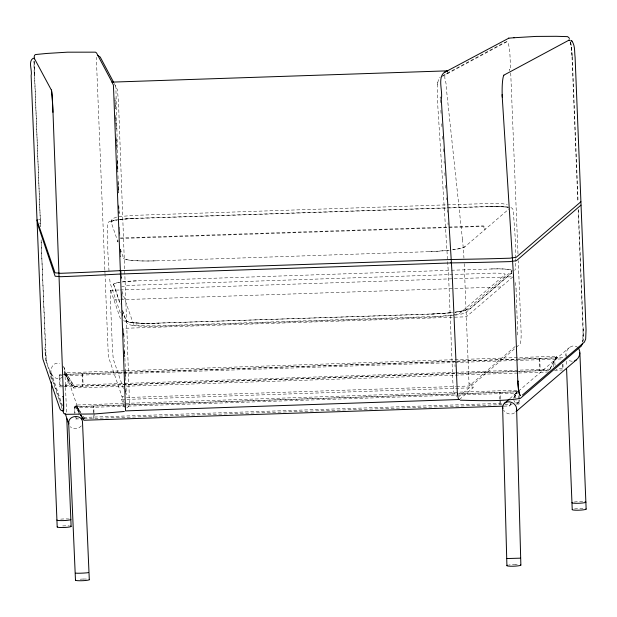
<?xml version="1.0" encoding="UTF-8"?>
<svg xmlns="http://www.w3.org/2000/svg" width="617" height="617" viewBox="0 0 617 617"><rect width="100%" height="100%" fill="white"/><g stroke="black" fill="none" stroke-linecap="round" stroke-linejoin="round"><path stroke-width="0.46" stroke-dasharray="3.08 2.31" d="M515.542 261.438L515.565 258.7M118.001 241.293A5.306 5.26 23.3 0 0 117.963 242.018L111.114 222.081L112.217 218.773L116.975 216.983M512.025 270.716L511.385 273.138M515.534 263.266L515.396 269.205L514.732 270.393M437.569 84.097L437.306 98.188L448.675 277.82L452.87 382.309C453.819 386.72 452.13 393.785 456.827 396.415M582.888 341.278L583.219 329.401L578.399 209.387M437.762 82.562L438.803 78.56L440.168 77.032M437.538 84.328L437.792 82.3M566.074 356.418C564.462 350.094 572.306 342.497 577.898 347.564M51.265 379.185C49.722 373.216 50.555 361.03 59.787 363.598M63.266 366.328C65.155 368.827 65.34 372.39 63.913 375.151M118.009 240.067L117.824 241.548M111.237 220.855L111.392 220.246M63.135 386.79L59.579 386.905L59.132 375.83L59.702 374.511L61.453 374.45M59.579 386.905L60.15 385.586L59.702 374.511M517.648 373.054L73.631 387.985L65.04 374.411L65.757 372.753L556.665 356.248L549.292 370.439L549.863 369.113M73.631 387.985L74.349 386.327L65.757 372.753M74.402 413.483L74.179 407.945L74.75 406.618L125.922 404.899M79.331 413.074L75.289 406.688L75.999 405.03L517.902 390.168M503.927 406.133L509.711 405.932L510.421 404.282M510.529 404.359L511.1 403.032M516.514 393.068L517.085 391.741M513.737 399.33A6.957 6.903 23.3 0 0 516.414 403.942L518.997 404.073L519.568 402.747L519.46 399.978M555.277 359.148L555.848 357.821M513.668 398.196L517.462 391.001M509.711 405.932L511.03 403.441M513.953 397.903L517.193 391.818L458.462 393.8M556.665 356.248L549.184 370.362L457.683 373.439M455.346 315.179L461.763 313.976L466.159 312.225L511.323 273.238M511.177 273.485L511.532 272.891M124.318 407.305L121.665 399.577L122.027 396.646L123.755 396.253M81.297 425.869C78.721 429.193 73.292 429.748 70.261 426.748M516.298 393.075L515.126 394.224A6.957 6.903 23.3 0 0 513.737 397.525M555.863 359.125L554.691 360.274A6.957 6.903 23.3 0 0 553.781 367.13M557.444 357.767L556.279 358.917A6.957 6.903 23.3 0 0 555.362 365.773M452.724 249.816A34.344 4.011 -2.3 0 0 464.879 246.808L509.303 208.685M455.223 312.109A34.344 4.011 -2.3 0 0 467.385 309.102L511.809 271.079A21.68 2.53 -2.3 0 0 491.464 268.997L451.05 270.261M511.817 272.891L469.938 308.816L465.233 310.644L454.791 312.418M512.843 276.894L466.329 316.806L123.685 328.329L124.071 337.939M456.595 386.435L469.105 386.018L515.45 346.253M458.871 396.592L515.527 347.98M516.259 347.356L520.123 343.924A11.692 1.697 88.7 0 0 521.141 332.717L518.265 260.744M459.441 399.507L473.139 387.754L472.545 384.861L469.568 383.82A2.175 2.159 23.3 0 1 469.09 383.018L468.959 382.301M509.781 398.644L517.802 391.772M518.527 391.139L569.537 347.379M516.776 404.15L518.357 402.793L517.995 402.585A6.957 6.903 23.3 0 1 515.797 399.723M562.943 364.053L563.128 368.665L557.922 368.843L555.979 369.992M62.787 376.686C58.306 381.514 50.378 376.578 50.918 370.562M77.187 418.712L76.847 418.943L76.408 417.655L75.197 417.694L74.626 419.02L79.639 418.85M442.374 75.845L504.583 42.38L507.166 41.701A19.004 2.753 88.7 0 1 510.02 56L510.567 69.112M442.366 76.4L506.796 41.74M514.563 412.889C510.992 415.341 505.778 413.776 503.557 410.228M126.901 407.744C132.208 405.384 128.074 397.487 129.2 393.137L118.572 104.196L117.5 90.005L114.122 83.21M116.004 219.86L109.579 221.441L108.276 222.313L107.759 223.501L107.805 251.381L109.062 271.858M119.012 216.613L133.704 215.387L446.307 204.867M453.904 315.395L431.838 317.115L158.885 326.3L143.869 326.354L134.815 325.753M118.503 219.513L133.904 218.349L489.111 206.402L508.192 206.973M145.388 323.485L431.622 314.153L452.971 312.642M38.578 219.745L39.079 219.706A5.26 0.617 -2.3 0 1 40.267 219.629L40.298 219.629M34.174 60.975A19.258 0.663 87.5 0 0 34.398 72.598L34.49 75.143L34.19 72.613A19.25 0.663 87.5 0 1 33.966 60.99M40.437 223.092L40.336 223.099A5.522 0.648 -2.3 0 0 39.218 223.161M83.31 579.039L81.49 579.116A6.988 0.818 -2.3 0 0 79.74 579.24M41.108 239.851L45.411 347.68A4.843 0.409 -2.4 0 0 44.902 347.703L44.972 349.399A11.908 0.409 87.5 0 0 45.781 360.752L45.859 361.061A4.843 4.789 -15.4 0 0 46.375 361.076L62.518 408.099M447.271 204.836L493.955 203.355L502.67 203.71L507.274 204.667M119.806 219.606A21.688 2.53 -2.3 0 1 133.881 218.549L488.965 206.61A21.688 2.53 -2.3 0 1 508.716 207.667M120.361 237.992L483.219 225.891A2.167 2.152 23.3 0 1 484.06 226.308L485.085 227.974A5.73 5.676 23.3 0 1 485.271 228.83L485.309 229.185M120.5 238.494L482.718 226.408A2.167 2.152 23.3 0 1 483.558 226.825L484.592 228.491M120.369 249.067L123.531 258.284A34.344 4.011 -2.3 0 0 156.062 260.844L429.154 251.659A34.344 4.011 -2.3 0 0 449.299 250.24M122.313 281.9A21.688 2.53 -2.3 0 1 136.38 280.843L450.086 270.292M110.597 290.291L119.266 289.998M120.23 289.967L513.205 276.748M113.96 299.955L119.737 299.762M120.701 299.731L501.143 286.936M515.318 282.524A19.382 2.807 88.7 0 1 516.059 288.825L516.12 288.825M122.505 310.297L126.03 320.578A34.344 4.011 -2.3 0 0 158.561 323.138L431.653 313.953A34.344 4.011 -2.3 0 0 451.798 312.534M62.325 374.419L122.405 372.398M123.369 372.367L562.681 357.59L562.11 358.917L516.745 360.444M65.04 374.411L455.847 361.269M456.804 361.238L517.447 359.194M518.411 359.163L555.948 357.899M59.132 375.83L454.135 362.549M455.099 362.518L515.781 360.475M60.15 385.586L454.575 372.321M455.531 372.282L550.449 369.089M74.349 386.327L456.719 373.47M64.021 386.759L515.604 371.573M516.568 371.534L548.328 370.47M554.482 370.262L562.557 369.992M518.612 373.015L548.467 372.012M126.462 397.541L455.631 386.473M121.665 399.577L473.139 387.754M126.886 404.868L455.423 393.816M459.279 393.685L517.879 391.718M75.289 406.688L457.498 393.831M74.179 407.945L518.558 392.998M83.665 417.408L502.454 403.325M515.55 402.886L519.568 402.747M84.059 418.704L503.788 404.582M504.752 404.551L512.118 404.305M515.519 564.516L513.706 564.57A6.988 0.818 -2.3 0 0 508.84 565.018M570.069 41.779A19.258 2.792 88.7 0 1 571.89 54.52L572.221 57.065L570.833 42.666M578.168 210.22L582.988 329.594A4.843 0.409 -2 0 1 583.497 329.586L583.543 331.29A11.908 1.728 88.7 0 1 582.895 341.54M123.508 320.717L128.876 322.413L141.64 323.408M141.409 323.401L145.573 323.493M572.237 361.338L569.398 360.744L567.979 359.696M122.505 310.868L126.863 323.03L129.107 324.635L132.879 325.491M132.578 325.452L135.084 325.784M510.83 207.574L512.287 208.33L512.989 209.479L513.606 215.387L515.187 237.275L515.573 257.783M115.101 85.424L115.88 87.066L117.916 171.85M75.999 405.03L81.058 413.012M83.079 416.205L84.591 418.604M81.205 413.529L76.793 406.549L76.223 407.876L79.655 413.305M121.927 291.124L133.457 324.11A27.379 3.193 -2.3 0 0 155.708 325.861L435.525 316.452A27.379 3.193 -2.3 0 0 459.958 313.127L505.207 274.357A14.723 1.72 -2.3 0 0 493.268 273.138L134.128 285.216A14.723 1.72 -2.3 0 0 121.726 286.789M119.343 282.331A21.688 2.53 -2.3 0 0 113.621 284.375L120.361 304.042M113.621 284.398L120.361 304.605M120.269 312.742L110.158 283.226L109.541 277.318M110.69 290.422L120.947 320.346M123.385 388.548L113.52 359.773A20.631 0.71 87.5 0 1 112.263 344.996L110.52 302.469A19.382 0.671 87.5 0 1 110.69 290.437M124.302 403.271L108.731 357.76A11.692 0.401 87.5 0 1 107.936 346.615L105.037 274.642M63.991 367.431L79.886 413.791M51.134 372.575L62.556 405.893M62.356 409.372L46.306 361.909L41.054 240.013M46.398 361.076L46.329 360.768A11.947 0.416 87.5 0 1 45.511 349.376M447.78 72.243L447.996 73.369C441.34 74.233 447.263 83.064 446.207 87.113L462.418 239.195M565.997 354.49L566.213 356.464M516.059 288.833L517.632 331.36A20.631 2.992 88.7 0 1 517.486 335.517M464.879 246.808L464.871 246.707A34.336 4.003 -2.3 0 1 452.716 249.723M125.876 320.161L126.038 320.678A34.336 4.003 -2.3 0 0 158.569 323.231L158.561 323.161M440.384 102.63L440.075 97.093M440.87 110.32L441.178 115.132M441.726 123.786L441.903 126.67M442.512 136.288L442.697 139.172M443.307 148.79L443.484 151.674M444.093 161.292L444.217 163.212M444.826 172.829L445.011 175.714M445.621 185.331L445.798 188.216M446.407 197.833L446.531 199.754M447.202 210.335L447.317 212.256M447.988 222.837L448.112 224.758M114.916 97.81L115.456 108.908M484.808 229.709L484.808 229.678A5.306 5.26 23.3 0 0 484.584 228.498M488.965 206.61L488.957 206.51A21.68 2.53 -2.3 0 1 508.709 207.574M440.33 96.869L440.399 98.573M431.653 313.953L431.661 314.045A34.336 4.003 -2.3 0 0 451.806 312.634M133.874 218.526L133.874 218.457A21.68 2.53 -2.3 0 0 119.806 219.513M572.268 56.733L578.09 201.713M572.013 57.065L577.821 201.551A5.26 0.617 -2.3 0 1 578.353 201.543M566.275 361.23L566.468 366.035M562.334 364.454L562.519 369.066M510.722 72.968L517.995 254.003M519.306 396.291L519.421 399.06M518.666 395.767L518.812 399.461M518.851 400.379L518.997 404.073M500.402 398.775L500.14 392.312L499.569 393.638L499.793 399.176M500.433 399.693L500.588 403.387L500.017 404.713L499.832 400.094M491.464 268.896L491.464 268.927A21.688 2.53 -2.3 0 1 511.809 270.979M464.192 263.636L469.105 386.018M454.976 364.74L455.053 366.66M429.154 251.659L429.154 251.566A34.336 4.003 -2.3 0 0 449.292 250.147M156.062 260.844L156.062 260.821A34.336 4.003 -2.3 0 1 123.523 258.191M136.38 280.866L136.38 280.936A21.68 2.53 -2.3 0 0 122.32 281.992M115.387 108.654L115.317 106.942A18.626 0.64 87.5 0 0 114.939 99.406M124.11 338.903L124.842 357.166M124.881 358.13L125.613 376.393M125.652 377.357L126.346 394.656M121.842 292.504L122.104 299.206M122.644 312.603L122.837 317.393M123.415 331.745L123.647 337.484M124.187 350.88L124.41 356.626M124.95 370.023L125.22 376.717M125.721 389.157L125.914 393.947M121.842 294.093L122.035 298.883M122.613 313.243L122.806 318.033M123.415 333.357L123.608 338.147M124.187 352.508L124.379 357.297M124.958 371.665L125.151 376.455M125.729 390.816L125.899 395.15M104.844 269.822L96.823 69.898A19.004 0.656 87.5 0 1 96.622 57.265M104.882 270.786L104.998 273.678M93.992 412.441L93.73 405.978L93.167 407.305L93.607 418.38L94.177 417.053L94.031 413.367M74.75 406.618L75.012 413.082M64.893 371.349L66.59 413.683M34.49 75.143L40.568 226.37M40.514 226.57L34.066 61.068M115.68 115.356L116.15 128.837M116.451 137.506L116.883 150.024M117.215 159.656L117.654 172.174M117.986 181.799L118.356 192.396M118.788 204.913L119.089 213.582M119.551 227.064L119.852 235.725L119.559 228.969M120.323 249.206L120.593 256.911M121.086 271.357L121.356 279.054M115.703 117.762L116.104 129.269M116.466 139.812L116.798 149.399M117.23 161.862L117.6 172.405M117.994 183.912L118.294 192.543M118.757 205.962L119.027 213.629M120.323 251.019L120.523 256.772M121.156 274.974L121.287 278.791M582.965 329.594L583.011 331.298A11.947 1.735 88.7 0 1 582.178 342.265M467.385 309.102L467.385 309.194A34.336 4.003 -2.3 0 1 455.23 312.202M118.009 175.698L118.433 193.013M118.765 206.471L118.927 213.204M515.326 397.973A6.957 6.903 23.3 0 1 516.707 392.859M515.55 564.516A6.988 0.818 -2.3 0 1 517.247 564.524M574.242 502.022A6.972 0.818 -2.3 0 1 582.703 501.606M574.52 508.94A6.972 0.818 -2.3 0 1 582.98 508.531M78.714 414.423A6.957 6.903 23.3 0 0 77.256 407.644L75.999 406.58L76.439 407.868L77.696 408.932A6.957 6.903 23.3 0 1 79.346 412.133M83.349 579.047A6.988 0.818 -2.3 0 1 87.961 579.178M60.713 519.159A6.972 0.818 -2.3 0 1 69.058 519.013M62.703 525.946A6.972 0.818 -2.3 0 1 69.335 525.931M462.411 239.249A65.101 9.44 88.7 0 1 463.945 258.168M111.114 221.981A21.68 2.53 -2.3 0 1 117.538 219.829M113.628 284.468A21.68 2.53 -2.3 0 1 120.045 282.316M111.114 222.081A21.688 2.53 -2.3 0 1 117.538 219.922M570.278 41.779A19.25 2.792 88.7 0 1 572.098 54.52M66.543 374.28L65.973 375.606L72.845 386.458L73.415 385.139L66.543 374.28M82.655 373.74L82.084 375.059L82.531 386.134L83.102 384.807L82.655 373.74M539.736 358.361L539.165 359.688L539.605 370.763L540.176 369.436L539.736 358.361M65.695 385.178L65.795 386.697L66.135 386.466A6.957 6.903 23.3 0 0 66.644 376.686L65.387 375.622L64.947 374.334L66.196 375.398A6.957 6.903 23.3 0 1 65.695 385.178"/><path stroke-width="0.93" d="M89.303 579.725L82.531 422.807C83.048 414.531 69.312 414.447 68.657 422.298L75.482 580.265M509.465 70.122L509.48 69.628M447.626 71.294L447.641 70.839L111.97 82.123L113.381 85.038L113.69 91.563L125.567 410.891L459.441 399.507M34.143 57.242L34.475 55.391L35.485 54.543L46.884 53.44L67.392 52.183L95.442 52.16L96.53 52.923L112.248 82.485M578.977 349.029C580.852 352.693 579.51 357.397 576.332 359.888L516.02 411.639M520.578 564.879A6.988 0.818 -2.3 0 1 515.01 566.136A6.988 0.818 -2.3 0 1 506.912 565.681L502.624 407.066L503.565 404.143L509.056 399.268M516.383 410.39C517.979 404.251 509.565 399.477 504.683 403.024M457.39 394.217L452.4 278.838L441.278 99.244C443.307 90.792 435.671 74.187 447.641 70.839M582.51 343.499L581.368 346.021L520.316 398.405C500.749 401.544 480.234 400.703 460.344 400.178M506.943 565.673L507.128 565.457A6.988 0.818 -2.3 0 1 507.737 565.234M503.765 75.205L569.206 40.036A19.25 2.792 88.7 0 1 569.568 40.313M522.422 395.065L584.392 342.111L585.672 339.103L586.05 329.725L575.106 57.335C574.342 52.005 575.314 45.465 571.82 40.969M574.651 360.868L576.332 359.888M444.487 72.397L508.832 38.169M33.148 58.237C27.773 61.6 32.524 70.562 31.135 75.69L42.588 356.78L42.951 359.302L59.996 409.025L61.006 410.305L62.548 410.853M506.935 558.547L520.401 558.169M37.382 223.385L55.129 276.223L57.474 276.416A5.206 0.609 -2.3 0 0 58.677 276.385L60.574 276.709A515.018 60.088 -2.3 0 0 88.054 275.598L92.11 275.421A515.488 60.142 -2.3 0 0 119.513 274.071L120.716 273.963M37.413 219.891L36.935 220.092L55.006 272.822L57.358 273.015A5.46 0.64 -2.3 0 0 58.484 272.984L60.458 273.308A515.018 60.088 -2.3 0 0 87.938 272.205L91.987 272.02A515.488 60.142 -2.3 0 0 119.39 270.678L451.775 259.495A515.488 60.142 -2.3 0 0 478.807 259.009L482.818 258.924A515.018 60.088 -2.3 0 0 510.143 258.184L512.457 257.721A5.46 0.64 -2.3 0 0 513.591 257.675L516.174 257.312L580.906 201.751L580.381 201.605M75.667 573.124C77.056 573.471 87.174 573.031 88.547 572.568M120.6 270.562L119.837 270.647M124.356 411.477L94.933 413.93L65.417 414.323L63.782 413.398L62.664 410.274M513.838 37.745L536.003 36.418L556.349 36.303L567.671 36.642L569.545 38.401M508.408 38.208L514.262 37.706M518.481 381.183L517.786 381.206L513.568 276.832L502.091 94.609M62.687 396.507L63.227 396.492L63.312 398.713A16.165 0.555 87.5 0 1 63.32 410.922L63.528 410.922A16.173 0.555 87.5 0 0 63.52 398.705L52.908 109.718A18.88 0.656 87.5 0 0 51.55 90.414L34.151 58.029A19.25 0.663 87.5 0 0 34.082 58.322M51.396 89.959L51.45 90.421A18.88 0.656 87.5 0 1 52.815 109.718L52.915 112.317M502.3 97.208L502.192 94.609A18.88 2.738 88.7 0 1 503.858 75.205M120.122 274.033L451.991 262.896A515.488 60.142 -2.3 0 0 479.023 262.41L483.034 262.318A515.018 60.088 -2.3 0 0 510.359 261.585L512.573 261.114A5.206 0.609 -2.3 0 0 513.807 261.068L516.39 260.713L580.952 205.137M81.506 418.789L83.364 418.727M502.963 406.163L83.881 420.254L80.341 414.67M517.756 381.206L517.871 383.427A16.173 2.345 88.7 0 0 520.393 395.559L520.601 395.543A16.165 2.345 88.7 0 1 518.079 383.419L517.971 381.198M451.343 259.502L450.634 259.464M451.551 262.896L450.85 262.857M97.856 55.599L100.209 57.042L113.675 82.37M34.452 58.037L34.359 58.013A19.258 0.663 87.5 0 0 34.236 58.908M570.717 40.321L572.044 41.146M459.102 399.693L458.215 398.312L457.428 394.039M80.642 414.855L83.094 418.735M65.225 413.598L68.734 423.91L68.657 422.298M502.624 407.066L502.863 408.67M579.872 352.77L586.15 509.125M566.583 368.927L572.229 509.596M66.783 418.496L71.117 526.448M51.381 382.054L57.196 526.918M516.622 408.847L520.871 565.079M585.872 502.207A6.972 0.818 -2.3 0 1 578.553 503.271L576.764 503.302A6.972 0.818 -2.3 0 1 572.283 502.454M585.117 501.822A6.972 0.818 -2.3 0 1 585.726 501.999M586.003 508.925A6.972 0.818 -2.3 0 1 578.831 510.19L577.042 510.22A6.972 0.818 -2.3 0 1 572.561 509.372M70.693 519.321A6.972 0.818 -2.3 0 1 65.34 520.501L63.528 520.586A6.972 0.818 -2.3 0 1 56.918 519.992M89.334 579.725A6.988 0.818 -2.3 0 1 81.49 580.736A6.988 0.818 -2.3 0 1 75.49 580.057M70.361 526.07A6.972 0.818 -2.3 0 1 65.618 527.419L63.806 527.512A6.972 0.818 -2.3 0 1 57.528 526.694M568.997 40.036A19.258 2.792 88.7 0 1 569.36 40.313"/></g></svg>
